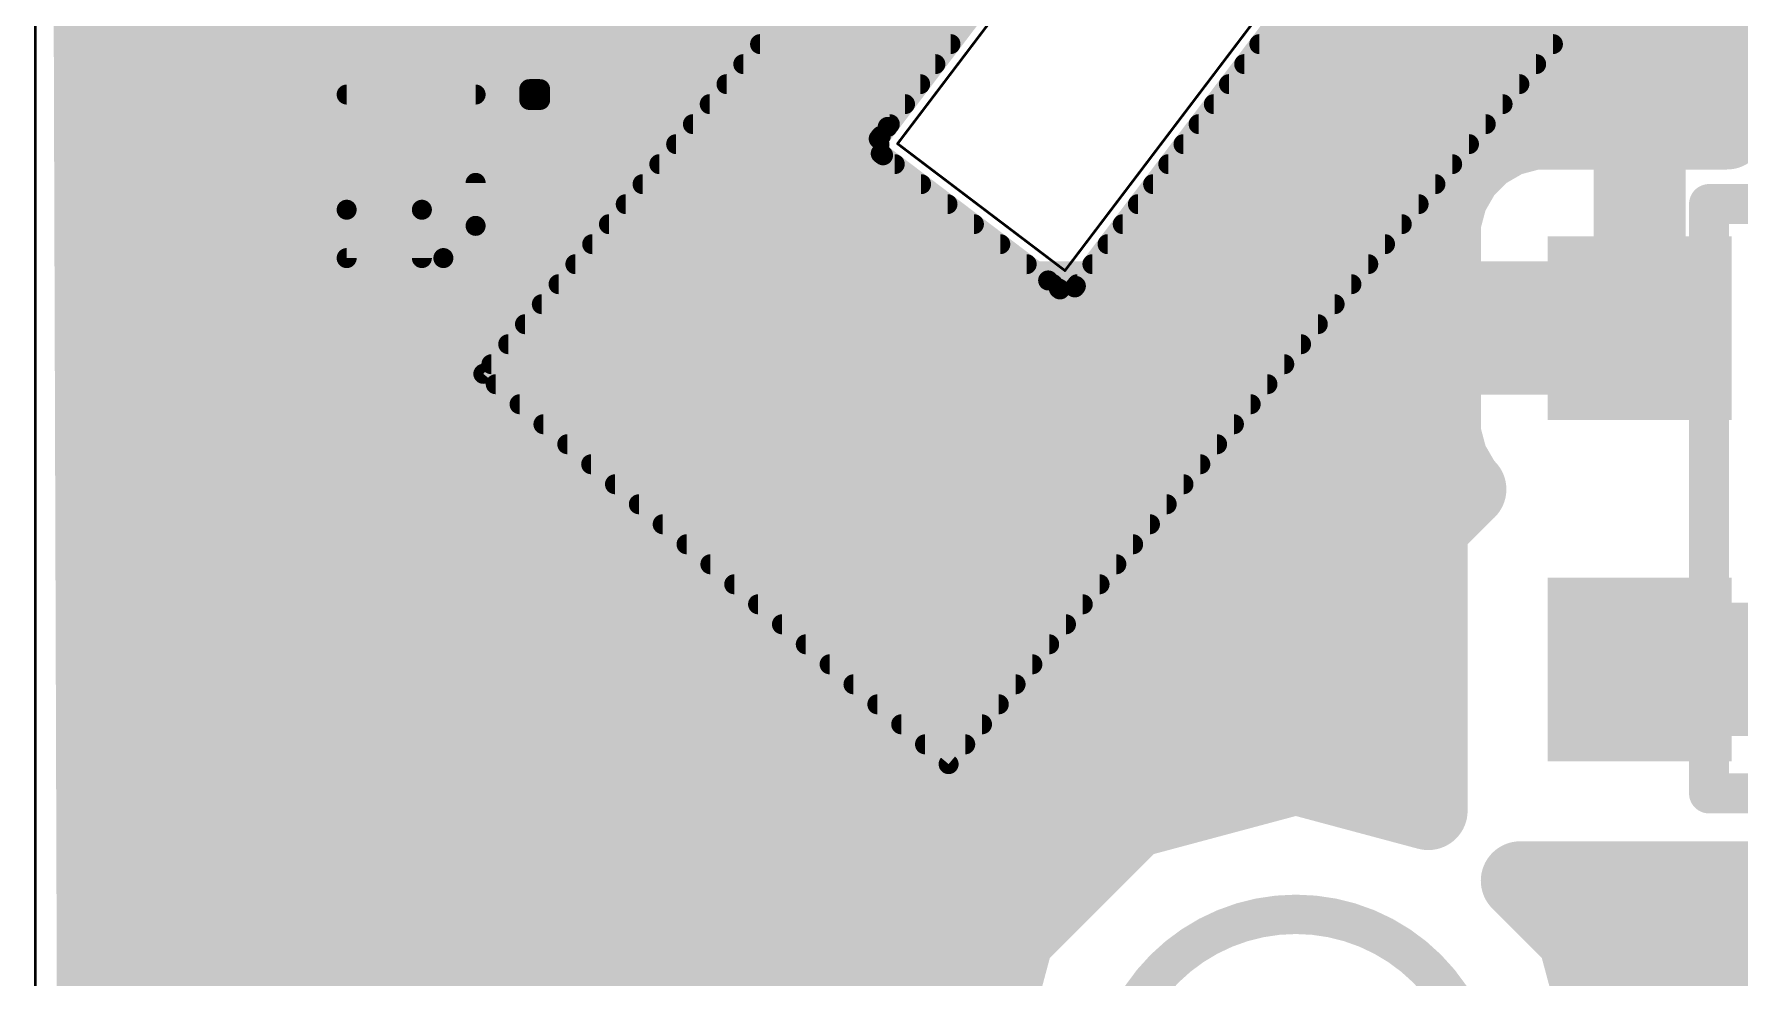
# Model space of a CAD drawing. Extents: x 96.6 to 118.5, y 69.7 to 92.9.
# Drawn here: x 96.55 to 103.05, y 74.02 to 77.61 of the extents above; entities that cross this region are included whole.
import ezdxf

# ---------------------------------------------------------------- set-up
doc = ezdxf.new("R2010")
doc.units = 0
for name, color, linetype in [('1', 12, 'CONTINUOUS'), ('16', 132, 'CONTINUOUS'), ('18', 110, 'CONTINUOUS'), ('20', 31, 'CONTINUOUS'), ('21', 253, 'CONTINUOUS'), ('52', 253, 'CONTINUOUS')]:
    doc.layers.add(name, color=color, linetype=linetype)

# ---------------------------------------------------------------- blocks, each defined once
blk = doc.blocks.new('RECT')
blk.add_solid([(-0.5, -0.5), (0.5, -0.5), (-0.5, 0.5), (0.5, 0.5)])
blk = doc.blocks.new('ROUNDV')
at = {"const_width": 0.5}
blk.add_lwpolyline([(0, -0.25, 1), (0, 0.25, 1), (0, -0.25)], format="xyb", dxfattribs=at)

msp = doc.modelspace()

# ---------------------------------------------------------------- linework, layer by layer
at = {"layer": '1'}
for points, const_width in [([(98.2622, 76.3158), (101.8897, 80.6388)], 0.0762), ([(103.6613, 79.1522), (100.0339, 74.8292)], 0.0762), ([(101.0105, 78.8499), (99.802, 77.2563)], 0.0762), ([(100.5184, 76.6502), (101.7228, 78.2385)], 0.0762), ([(102.36, 78), (100.53, 76.17)], 0.508), ([(99.3799, 77.6478), (100.0989, 77.6478)], 0.0762), ([(101.2749, 77.6478), (102.3989, 77.6478)], 0.0762), ([(99.316, 77.5716), (100.0411, 77.5716)], 0.0762), ([(101.2171, 77.5716), (102.335, 77.5716)], 0.0762), ([(99.252, 77.4954), (99.9834, 77.4954)], 0.0762), ([(101.1593, 77.4954), (102.2711, 77.4954)], 0.0762), ([(99.1881, 77.4192), (99.9256, 77.4192)], 0.0762), ([(101.1015, 77.4192), (102.2071, 77.4192)], 0.0762), ([(99.1242, 77.343), (99.8678, 77.343)], 0.0762), ([(101.0437, 77.343), (102.1432, 77.343)], 0.0762), ([(99.0602, 77.2668), (99.81, 77.2668)], 0.0762), ([(99.802, 77.2563), (99.7759, 77.2218)], 0.0762), ([(99.802, 77.2563), (99.802, 77.2563)], 0.0762), ([(100.9859, 77.2668), (102.0792, 77.2668)], 0.0762), ([(99.7759, 77.2218), (99.7677, 77.211)], 0.0762), ([(99.7677, 77.211), (99.7754, 77.1548)], 0.0762), ([(98.9963, 77.1906), (99.7705, 77.1906)], 0.0762), ([(99.7754, 77.1548), (99.7843, 77.1481)], 0.0762), ([(99.7843, 77.1481), (100.4129, 76.6714)], 0.0762), ([(100.9282, 77.1906), (102.0153, 77.1906)], 0.0762), ([(98.9323, 77.1144), (99.8287, 77.1144)], 0.0762), ([(100.8704, 77.1144), (101.9514, 77.1144)], 0.0762), ([(98.8684, 77.0382), (99.9292, 77.0382)], 0.0762), ([(100.8126, 77.0382), (101.8874, 77.0382)], 0.0762), ([(98.8045, 76.962), (100.0297, 76.962)], 0.0762), ([(100.7548, 76.962), (101.8235, 76.962)], 0.0762), ([(98.7405, 76.8858), (100.1302, 76.8858)], 0.0762), ([(100.697, 76.8858), (101.7595, 76.8858)], 0.0762), ([(98.6766, 76.8096), (100.2307, 76.8096)], 0.0762), ([(100.6392, 76.8096), (101.6956, 76.8096)], 0.0762), ([(98.6126, 76.7334), (100.3312, 76.7334)], 0.0762), ([(100.4129, 76.6714), (100.4129, 76.6714)], 0.0762), ([(100.4129, 76.6714), (100.4537, 76.6405)], 0.0762), ([(100.5814, 76.7334), (101.6317, 76.7334)], 0.0762), ([(98.5487, 76.6572), (100.4316, 76.6572)], 0.0762), ([(100.4537, 76.6405), (100.4581, 76.6371)], 0.0762), ([(100.4581, 76.6371), (100.5143, 76.6449)], 0.0762), ([(100.5143, 76.6449), (100.5184, 76.6502)], 0.0762), ([(100.5237, 76.6572), (101.5677, 76.6572)], 0.0762), ([(98.4848, 76.581), (101.5038, 76.581)], 0.0762), ([(98.4208, 76.5048), (101.4398, 76.5048)], 0.0762), ([(98.3569, 76.4286), (101.3759, 76.4286)], 0.0762), ([(98.2929, 76.3524), (101.312, 76.3524)], 0.0762), ([(98.65, 75.12), (99.7, 76.17)], 0.508), ([(99.7, 76.17), (100.53, 76.17)], 0.508), ([(100.0339, 74.8292), (98.2622, 76.3158)], 0.0762), ([(98.3094, 76.2762), (101.248, 76.2762)], 0.0762), ([(98.4002, 76.2), (101.1841, 76.2)], 0.0762), ([(98.491, 76.1238), (101.1202, 76.1238)], 0.0762), ([(98.5818, 76.0476), (101.0562, 76.0476)], 0.0762), ([(98.6727, 75.9714), (100.9923, 75.9714)], 0.0762), ([(98.7635, 75.8952), (100.9283, 75.8952)], 0.0762), ([(98.8543, 75.819), (100.8644, 75.819)], 0.0762), ([(98.9451, 75.7428), (100.8005, 75.7428)], 0.0762), ([(99.0359, 75.6666), (100.7365, 75.6666)], 0.0762), ([(99.1267, 75.5904), (100.6726, 75.5904)], 0.0762), ([(99.2175, 75.5142), (100.6086, 75.5142)], 0.0762), ([(99.3083, 75.438), (100.5447, 75.438)], 0.0762), ([(99.3992, 75.3618), (100.4808, 75.3618)], 0.0762), ([(99.49, 75.2856), (100.4168, 75.2856)], 0.0762), ([(99.5808, 75.2094), (100.3529, 75.2094)], 0.0762), ([(99.6716, 75.1332), (100.2889, 75.1332)], 0.0762), ([(99.7624, 75.057), (100.225, 75.057)], 0.0762), ([(99.8532, 74.9808), (100.1611, 74.9808)], 0.0762), ([(99.944, 74.9046), (100.0971, 74.9046)], 0.0762)]:
    msp.add_lwpolyline(points, dxfattribs=dict(at, const_width=const_width))
for points, const_width in [([(99.316, 77.5906, 1), (99.316, 77.5526)], 0.0381), ([(100.0411, 77.5526, 1), (100.0411, 77.5906)], 0.0381), ([(101.2171, 77.5906, 1), (101.2171, 77.5526)], 0.0381), ([(102.335, 77.5526, 1), (102.335, 77.5906)], 0.0381), ([(99.252, 77.5144, 1), (99.252, 77.4764)], 0.0381), ([(99.9834, 77.4764, 1), (99.9834, 77.5144)], 0.0381), ([(101.1593, 77.5144, 1), (101.1593, 77.4764)], 0.0381), ([(102.2711, 77.4764, 1), (102.2711, 77.5144)], 0.0381), ([(99.1881, 77.4382, 1), (99.1881, 77.4002)], 0.0381), ([(99.9256, 77.4002, 1), (99.9256, 77.4382)], 0.0381), ([(101.1015, 77.4382, 1), (101.1015, 77.4002)], 0.0381), ([(102.2071, 77.4002, 1), (102.2071, 77.4382)], 0.0381), ([(99.1242, 77.362, 1), (99.1242, 77.324)], 0.0381), ([(99.8678, 77.324, 1), (99.8678, 77.362)], 0.0381), ([(101.0437, 77.362, 1), (101.0437, 77.324)], 0.0381), ([(102.1432, 77.324, 1), (102.1432, 77.362)], 0.0381), ([(99.0602, 77.2858, 1), (99.0602, 77.2478)], 0.0381), ([(99.802, 77.2753, 1), (99.802, 77.2372)], 0.0381), ([(99.8172, 77.2447, 1), (99.7868, 77.2678)], 0.0381), ([(99.802, 77.2372, 1), (99.802, 77.2753)], 0.0381), ([(99.81, 77.2478, 1), (99.81, 77.2858)], 0.0381), ([(100.9859, 77.2858, 1), (100.9859, 77.2478)], 0.0381), ([(102.0792, 77.2478, 1), (102.0792, 77.2858)], 0.0381), ([(99.7866, 77.2136, 1), (99.7488, 77.2084)], 0.0381), ([(99.7525, 77.2226, 1), (99.7829, 77.1995)], 0.0381), ([(99.7607, 77.2333, 1), (99.791, 77.2103)], 0.0381), ([(99.791, 77.2103, 1), (99.7607, 77.2333)], 0.0381), ([(99.7868, 77.2678, 1), (99.8172, 77.2447)], 0.0381), ([(98.9963, 77.2096, 1), (98.9963, 77.1716)], 0.0381), ([(99.787, 77.17, 1), (99.7639, 77.1396)], 0.0381), ([(99.7566, 77.1522, 1), (99.7943, 77.1574)], 0.0381), ([(99.7958, 77.1633, 1), (99.7727, 77.133)], 0.0381), ([(99.7705, 77.1716, 1), (99.7705, 77.2096)], 0.0381), ([(99.7727, 77.133, 1), (99.7958, 77.1633)], 0.0381), ([(100.9282, 77.2096, 1), (100.9282, 77.1716)], 0.0381), ([(102.0153, 77.1716, 1), (102.0153, 77.2096)], 0.0381), ([(98.9323, 77.1334, 1), (98.9323, 77.0954)], 0.0381), ([(99.8287, 77.0954, 1), (99.8287, 77.1334)], 0.0381), ([(100.8704, 77.1334, 1), (100.8704, 77.0954)], 0.0381), ([(101.9514, 77.0954, 1), (101.9514, 77.1334)], 0.0381), ([(98.8684, 77.0572, 1), (98.8684, 77.0192)], 0.0381), ([(99.9292, 77.0192, 1), (99.9292, 77.0572)], 0.0381), ([(100.8126, 77.0572, 1), (100.8126, 77.0192)], 0.0381), ([(101.8874, 77.0192, 1), (101.8874, 77.0572)], 0.0381), ([(98.8045, 76.981, 1), (98.8045, 76.943)], 0.0381), ([(100.0297, 76.943, 1), (100.0297, 76.981)], 0.0381), ([(100.7548, 76.981, 1), (100.7548, 76.943)], 0.0381), ([(101.8235, 76.943, 1), (101.8235, 76.981)], 0.0381), ([(98.7405, 76.9048, 1), (98.7405, 76.8668)], 0.0381), ([(100.1302, 76.8668, 1), (100.1302, 76.9048)], 0.0381), ([(100.697, 76.9048, 1), (100.697, 76.8668)], 0.0381), ([(101.7595, 76.8668, 1), (101.7595, 76.9048)], 0.0381), ([(98.6766, 76.8286, 1), (98.6766, 76.7906)], 0.0381), ([(100.2307, 76.7906, 1), (100.2307, 76.8286)], 0.0381), ([(100.6392, 76.8286, 1), (100.6392, 76.7906)], 0.0381), ([(101.6956, 76.7906, 1), (101.6956, 76.8286)], 0.0381), ([(98.6126, 76.7524, 1), (98.6126, 76.7144)], 0.0381), ([(100.3312, 76.7144, 1), (100.3312, 76.7524)], 0.0381), ([(100.4319, 76.6714, 1), (100.3938, 76.6714)], 0.0381), ([(100.4244, 76.6866, 1), (100.4014, 76.6563)], 0.0381), ([(100.5814, 76.7524, 1), (100.5814, 76.7144)], 0.0381), ([(101.6317, 76.7144, 1), (101.6317, 76.7524)], 0.0381), ([(98.5487, 76.6762, 1), (98.5487, 76.6382)], 0.0381), ([(100.3938, 76.6714, 1), (100.4319, 76.6714)], 0.0381), ([(100.4014, 76.6563, 1), (100.4244, 76.6866)], 0.0381), ([(100.4316, 76.6382, 1), (100.4316, 76.6762)], 0.0381), ([(100.4652, 76.6557, 1), (100.4422, 76.6253)], 0.0381), ([(100.4555, 76.656, 1), (100.4607, 76.6183)], 0.0381), ([(100.4422, 76.6253, 1), (100.4652, 76.6557)], 0.0381), ([(100.4466, 76.622, 1), (100.4696, 76.6523)], 0.0381), ([(100.4991, 76.6564, 1), (100.5295, 76.6334)], 0.0381), ([(100.5032, 76.6618, 1), (100.5336, 76.6387)], 0.0381), ([(100.5336, 76.6387, 1), (100.5032, 76.6618)], 0.0381), ([(100.5237, 76.6762, 1), (100.5237, 76.6382)], 0.0381), ([(100.5169, 76.626, 1), (100.5117, 76.6637)], 0.0381), ([(101.5677, 76.6382, 1), (101.5677, 76.6762)], 0.0381), ([(98.4848, 76.6, 1), (98.4848, 76.562)], 0.0381), ([(101.5038, 76.562, 1), (101.5038, 76.6)], 0.0381), ([(98.4208, 76.5238, 1), (98.4208, 76.4858)], 0.0381), ([(101.4398, 76.4858, 1), (101.4398, 76.5238)], 0.0381), ([(98.3569, 76.4476, 1), (98.3569, 76.4096)], 0.0381), ([(101.3759, 76.4096, 1), (101.3759, 76.4476)], 0.0381), ([(98.2929, 76.3714, 1), (98.2929, 76.3334)], 0.0381), ([(99.7, 76.297, 1), (99.7, 76.043)], 0.254), ([(99.7898, 76.0802, 1), (99.6102, 76.2598)], 0.254), ([(100.4402, 76.2598, 1), (100.6198, 76.0802)], 0.254), ([(100.53, 76.043, 1), (100.53, 76.297)], 0.254), ([(101.312, 76.3334, 1), (101.312, 76.3714)], 0.0381), ([(98.2745, 76.3304, 1), (98.25, 76.3012)], 0.0381), ([(98.2476, 76.328, 1), (98.2768, 76.3035)], 0.0381), ([(98.3094, 76.2952, 1), (98.3094, 76.2572)], 0.0381), ([(101.248, 76.2572, 1), (101.248, 76.2952)], 0.0381), ([(98.4002, 76.219, 1), (98.4002, 76.181)], 0.0381), ([(101.1841, 76.181, 1), (101.1841, 76.219)], 0.0381), ([(98.491, 76.1428, 1), (98.491, 76.1048)], 0.0381), ([(101.1202, 76.1048, 1), (101.1202, 76.1428)], 0.0381), ([(98.5818, 76.0666, 1), (98.5818, 76.0286)], 0.0381), ([(101.0562, 76.0286, 1), (101.0562, 76.0666)], 0.0381), ([(98.6727, 75.9904, 1), (98.6727, 75.9524)], 0.0381), ([(100.9923, 75.9524, 1), (100.9923, 75.9904)], 0.0381), ([(98.7635, 75.9142, 1), (98.7635, 75.8762)], 0.0381), ([(100.9283, 75.8762, 1), (100.9283, 75.9142)], 0.0381), ([(98.8543, 75.838, 1), (98.8543, 75.8)], 0.0381), ([(100.8644, 75.8, 1), (100.8644, 75.838)], 0.0381), ([(98.9451, 75.7618, 1), (98.9451, 75.7238)], 0.0381), ([(100.8005, 75.7238, 1), (100.8005, 75.7618)], 0.0381), ([(99.0359, 75.6856, 1), (99.0359, 75.6476)], 0.0381), ([(100.7365, 75.6476, 1), (100.7365, 75.6856)], 0.0381), ([(99.1267, 75.6094, 1), (99.1267, 75.5714)], 0.0381), ([(100.6726, 75.5714, 1), (100.6726, 75.6094)], 0.0381), ([(99.2175, 75.5332, 1), (99.2175, 75.4952)], 0.0381), ([(100.6086, 75.4952, 1), (100.6086, 75.5332)], 0.0381), ([(99.3083, 75.457, 1), (99.3083, 75.419)], 0.0381), ([(100.5447, 75.419, 1), (100.5447, 75.457)], 0.0381), ([(99.3992, 75.3808, 1), (99.3992, 75.3428)], 0.0381), ([(100.4808, 75.3428, 1), (100.4808, 75.3808)], 0.0381), ([(98.5602, 75.2098, 1), (98.7398, 75.0302)], 0.254), ([(99.49, 75.3046, 1), (99.49, 75.2666)], 0.0381), ([(100.4168, 75.2666, 1), (100.4168, 75.3046)], 0.0381), ([(99.5808, 75.2284, 1), (99.5808, 75.1904)], 0.0381), ([(100.3529, 75.1904, 1), (100.3529, 75.2284)], 0.0381), ([(99.6716, 75.1522, 1), (99.6716, 75.1142)], 0.0381), ([(100.2889, 75.1142, 1), (100.2889, 75.1522)], 0.0381), ([(99.7624, 75.076, 1), (99.7624, 75.038)], 0.0381), ([(100.225, 75.038, 1), (100.225, 75.076)], 0.0381), ([(99.8532, 74.9998, 1), (99.8532, 74.9618)], 0.0381), ([(100.1611, 74.9618, 1), (100.1611, 74.9998)], 0.0381), ([(99.944, 74.9236, 1), (99.944, 74.8856)], 0.0381), ([(100.0971, 74.8856, 1), (100.0971, 74.9236)], 0.0381), ([(100.0193, 74.8415, 1), (100.0485, 74.817)], 0.0381), ([(100.0216, 74.8146, 1), (100.0461, 74.8438)], 0.0381)]:
    msp.add_lwpolyline(points, format="xyb", dxfattribs=dict(at, const_width=const_width))
at = {"layer": '16'}
for points, const_width in [([(97.0164, 73.8203), (97.0164, 91.9899)], 0.3), ([(98.72, 86.49), (98.72, 77.15)], 0.508), ([(98.2543, 76.3064), (101.8976, 80.6483)], 0.2), ([(105.3191, 79.6815), (103.0791, 77.4415)], 0.3), ([(103.6321, 79.1928), (99.9888, 74.8509)], 0.2), ([(100.5665, 78.9119), (99.358, 77.3183)], 0.3), ([(100.9766, 78.9077), (99.7682, 77.3141)], 0.2), ([(100.5534, 76.5939), (101.7566, 78.1806)], 0.2), ([(100.9583, 76.5828), (101.9842, 77.9356)], 0.3), ([(97.0164, 77.7), (99.6474, 77.7)], 0.3), ([(101.8055, 77.7), (103.3376, 77.7)], 0.3), ([(99.3398, 77.6), (99.985, 77.6)], 0.2), ([(101.3163, 77.6), (102.2956, 77.6)], 0.2), ([(103.0791, 77.4415), (102.9973, 77.244)], 0.3), ([(97.0164, 77.4), (99.4199, 77.4)], 0.3), ([(99.172, 77.4), (99.8333, 77.4)], 0.2), ([(101.1646, 77.4), (102.1278, 77.4)], 0.2), ([(101.578, 77.4), (103.0619, 77.4)], 0.3), ([(99.358, 77.3183), (99.4099, 76.941)], 0.3), ([(98.72, 77.15), (99.7, 76.17)], 0.508), ([(99.7682, 77.3141), (99.7134, 77.2418)], 0.2), ([(99.7682, 77.3141), (99.7682, 77.3141)], 0.2), ([(102.1591, 77.2165), (102.0669, 77.1633)], 0.3), ([(102.2618, 77.244), (102.1591, 77.2165)], 0.3), ([(102.64, 77.244), (102.2618, 77.244)], 0.3), ([(102.64, 76.515), (102.64, 77.244)], 0.3), ([(102.9973, 77.244), (102.69, 77.244)], 0.3), ([(102.69, 77.244), (102.69, 76.515)], 0.3), ([(99.0042, 77.2), (99.7067, 77.2)], 0.2), ([(99.7134, 77.2418), (99.7029, 77.228)], 0.2), ([(99.7029, 77.228), (99.7176, 77.121)], 0.2), ([(101.013, 77.2), (101.96, 77.2)], 0.2), ([(102.0669, 77.1633), (101.9917, 77.0881)], 0.3), ([(97.0164, 77.1), (99.388, 77.1)], 0.3), ([(101.3505, 77.1), (102.0037, 77.1)], 0.3), ([(101.9917, 77.0881), (101.9385, 76.9959)], 0.3), ([(102.64, 77.1), (102.69, 77.1)], 0.3), ([(99.7176, 77.121), (99.7287, 77.1126)], 0.2), ([(99.7287, 77.1126), (100.3551, 76.6376)], 0.2), ([(98.8363, 77), (99.8772, 77)], 0.2), ([(100.8613, 77), (101.7922, 77)], 0.2), ([(101.9385, 76.9959), (101.911, 76.8932)], 0.3), ([(99.4099, 76.941), (99.4805, 76.8874)], 0.3), ([(99.4805, 76.8874), (100.0473, 76.4576)], 0.3), ([(101.911, 76.8932), (101.911, 76.515)], 0.3), ([(97.0164, 76.8), (99.5958, 76.8)], 0.3), ([(101.123, 76.8), (101.911, 76.8)], 0.3), ([(102.64, 76.8), (102.69, 76.8)], 0.3), ([(98.6685, 76.8), (100.1409, 76.8)], 0.2), ([(100.7096, 76.8), (101.6243, 76.8)], 0.2), ([(99.7, 76.17), (100.02, 76.49)], 0.508), ([(102.665, 76.49), (100.02, 76.49)], 0.508), ([(100.3551, 76.6376), (100.3551, 76.6376)], 0.2), ([(100.3551, 76.6376), (100.4356, 76.5765)], 0.2), ([(100.7282, 76.2793), (100.9583, 76.5828)], 0.3), ([(100.9583, 76.5828), (100.9583, 76.5828)], 0.3), ([(97.0164, 76.5), (99.9914, 76.5)], 0.3), ([(98.5007, 76.6), (100.4046, 76.6)], 0.2), ([(100.4356, 76.5765), (100.4411, 76.5723)], 0.2), ([(100.4411, 76.5723), (100.5481, 76.587)], 0.2), ([(100.5481, 76.587), (100.5534, 76.5939)], 0.2), ([(100.558, 76.6), (101.4565, 76.6)], 0.2), ([(100.8955, 76.5), (102.64, 76.5)], 0.3), ([(101.911, 76.515), (102.64, 76.515)], 0.3), ([(102.64, 76.515), (102.64, 76.465)], 0.3), ([(102.69, 76.515), (102.64, 76.515)], 0.3), ([(100.0473, 76.4576), (100.0473, 76.4576)], 0.3), ([(100.0473, 76.4576), (100.3155, 76.2542)], 0.3), ([(102.64, 76.465), (101.911, 76.465)], 0.3), ([(101.911, 76.465), (101.911, 76.0868)], 0.3), ([(98.3329, 76.4), (101.2887, 76.4)], 0.2), ([(99.9888, 74.8509), (98.2543, 76.3064)], 0.2), ([(100.3155, 76.2542), (100.3508, 76.2274)], 0.3), ([(100.3508, 76.2274), (100.7282, 76.2793)], 0.3), ([(97.0164, 76.2), (101.911, 76.2)], 0.3), ([(98.381, 76.2), (101.1209, 76.2)], 0.2), ([(101.911, 76.0868), (101.9385, 75.9841)], 0.3), ([(101.9385, 75.9841), (101.9917, 75.8919)], 0.3), ([(98.6194, 76), (100.9531, 76)], 0.2), ([(97.0164, 75.9), (101.9871, 75.9)], 0.3), ([(102.0077, 75.8759), (101.8602, 75.7284)], 0.3), ([(101.9917, 75.8919), (102.0077, 75.8759)], 0.3), ([(98.8578, 75.8), (100.7852, 75.8)], 0.2), ([(101.8602, 75.7284), (101.8602, 74.6518)], 0.3), ([(97.0164, 75.6), (101.8602, 75.6)], 0.3), ([(99.0961, 75.6), (100.6174, 75.6)], 0.2), ([(99.3345, 75.4), (100.4496, 75.4)], 0.2), ([(97.0164, 75.3), (101.8602, 75.3)], 0.3), ([(102.665, 75.19), (103.68, 75.19)], 0.508), ([(99.5728, 75.2), (100.2818, 75.2)], 0.2), ([(97.0164, 75), (101.8602, 75)], 0.3), ([(99.8112, 75), (100.1139, 75)], 0.2), ([(101.356, 74.7869), (100.7375, 74.6212)], 0.3), ([(101.8602, 74.6518), (101.356, 74.7869)], 0.3), ([(101.356, 74.7869), (101.356, 74.7869)], 0.3), ([(97.0164, 74.7), (101.0317, 74.7)], 0.3), ([(101.6803, 74.7), (101.8602, 74.7)], 0.3), ([(100.7375, 74.6212), (100.2848, 74.1685)], 0.3), ([(100.7375, 74.6212), (100.7375, 74.6212)], 0.3), ([(97.0164, 74.4), (100.5164, 74.4)], 0.3), ([(102.4272, 74.1685), (102.2104, 74.3852)], 0.3), ([(102.2104, 74.3852), (103.2034, 74.3852)], 0.3), ([(100.2848, 74.1685), (100.1191, 73.55)], 0.3), ([(100.2848, 74.1685), (100.2848, 74.1685)], 0.3), ([(102.4272, 74.1684), (102.4272, 74.1685)], 0.3), ([(102.5929, 73.55), (102.4272, 74.1684)], 0.3), ([(97.0164, 74.1), (100.2665, 74.1)], 0.3), ([(102.4455, 74.1), (106.0552, 74.1)], 0.3)]:
    msp.add_lwpolyline(points, dxfattribs=dict(at, const_width=const_width))
for points, const_width in [([(97.0164, 77.775, 1), (97.0164, 77.625)], 0.15), ([(99.6474, 77.625, 1), (99.6474, 77.775)], 0.15), ([(101.8055, 77.775, 1), (101.8055, 77.625)], 0.15), ([(99.3398, 77.65, 1), (99.3398, 77.55)], 0.1), ([(99.985, 77.55, 1), (99.985, 77.65)], 0.1), ([(101.3163, 77.65, 1), (101.3163, 77.55)], 0.1), ([(102.2956, 77.55, 1), (102.2956, 77.65)], 0.1), ([(103.0261, 77.4945, 1), (103.1321, 77.3885)], 0.15), ([(103.1484, 77.4128, 1), (103.0098, 77.4702)], 0.15), ([(97.0164, 77.475, 1), (97.0164, 77.325)], 0.15), ([(99.172, 77.45, 1), (99.172, 77.35)], 0.1), ([(99.4199, 77.325, 1), (99.4199, 77.475)], 0.15), ([(99.8333, 77.35, 1), (99.8333, 77.45)], 0.1), ([(101.1646, 77.45, 1), (101.1646, 77.35)], 0.1), ([(101.578, 77.475, 1), (101.578, 77.325)], 0.15), ([(102.1278, 77.35, 1), (102.1278, 77.45)], 0.1), ([(103.0619, 77.325, 1), (103.0619, 77.475)], 0.15), ([(99.4323, 77.3285, 1), (99.2837, 77.3081)], 0.15), ([(99.2982, 77.3636, 1), (99.4178, 77.273)], 0.15), ([(98.8098, 77.2398, 1), (98.6302, 77.0602)], 0.254), ([(99.7283, 77.3443, 1), (99.808, 77.2839)], 0.1), ([(99.7682, 77.3641, 1), (99.7682, 77.2641)], 0.1), ([(99.808, 77.2839, 1), (99.7283, 77.3443)], 0.1), ([(99.7682, 77.2641, 1), (99.7682, 77.3641)], 0.1), ([(102.1396, 77.2889, 1), (102.1785, 77.144)], 0.15), ([(102.1966, 77.1515, 1), (102.1216, 77.2814)], 0.15), ([(102.2618, 77.319, 1), (102.2618, 77.169)], 0.15), ([(102.2812, 77.1716, 1), (102.2424, 77.3164)], 0.15), ([(102.715, 77.244, 1), (102.565, 77.244)], 0.15), ([(102.69, 77.319, 1), (102.69, 77.169)], 0.15), ([(102.765, 77.244, 1), (102.615, 77.244)], 0.15), ([(102.64, 77.169, 1), (102.64, 77.319)], 0.15), ([(102.9973, 77.169, 1), (102.9973, 77.319)], 0.15), ([(99.0042, 77.25, 1), (99.0042, 77.15)], 0.1), ([(99.7524, 77.2348, 1), (99.6534, 77.2212)], 0.1), ([(99.6631, 77.2582, 1), (99.7427, 77.1978)], 0.1), ([(99.6735, 77.272, 1), (99.7532, 77.2116)], 0.1), ([(99.7532, 77.2116, 1), (99.6735, 77.272)], 0.1), ([(99.7067, 77.15, 1), (99.7067, 77.25)], 0.1), ([(101.013, 77.25, 1), (101.013, 77.15)], 0.1), ([(101.96, 77.15, 1), (101.96, 77.25)], 0.1), ([(102.0294, 77.2282, 1), (102.1044, 77.0983)], 0.15), ([(102.12, 77.1102, 1), (102.0139, 77.2163)], 0.15), ([(102.928, 77.2727, 1), (103.0666, 77.2153)], 0.15), ([(97.0164, 77.175, 1), (97.0164, 77.025)], 0.15), ([(98.593, 77.15, 1), (98.847, 77.15)], 0.254), ([(99.388, 77.025, 1), (99.388, 77.175)], 0.15), ([(101.3505, 77.175, 1), (101.3505, 77.025)], 0.15), ([(102.0567, 77.0506, 1), (101.9268, 77.1256)], 0.15), ([(102.0037, 77.025, 1), (102.0037, 77.175)], 0.15), ([(102.64, 77.175, 1), (102.64, 77.025)], 0.15), ([(102.69, 77.025, 1), (102.69, 77.175)], 0.15), ([(99.7478, 77.1608, 1), (99.6874, 77.0811)], 0.1), ([(99.6681, 77.1142, 1), (99.7671, 77.1278)], 0.1), ([(99.7589, 77.1524, 1), (99.6985, 77.0727)], 0.1), ([(99.6985, 77.0727, 1), (99.7589, 77.1524)], 0.1), ([(101.9387, 77.1411, 1), (102.0448, 77.035)], 0.15), ([(98.8363, 77.05, 1), (98.8363, 76.95)], 0.1), ([(99.8772, 76.95, 1), (99.8772, 77.05)], 0.1), ([(100.8613, 77.05, 1), (100.8613, 76.95)], 0.1), ([(101.7922, 76.95, 1), (101.7922, 77.05)], 0.1), ([(101.8736, 77.0334, 1), (102.0035, 76.9584)], 0.15), ([(102.011, 76.9765, 1), (101.8661, 77.0153)], 0.15), ([(99.4552, 77.0007, 1), (99.3645, 76.8812)], 0.15), ([(99.5259, 76.9471, 1), (99.4352, 76.8276)], 0.15), ([(101.986, 76.8932, 1), (101.836, 76.8932)], 0.15), ([(99.3356, 76.9308, 1), (99.4842, 76.9512)], 0.15), ([(99.4352, 76.8276, 1), (99.5259, 76.9471)], 0.15), ([(101.8386, 76.9126, 1), (101.9834, 76.8738)], 0.15), ([(97.0164, 76.875, 1), (97.0164, 76.725)], 0.15), ([(99.5958, 76.725, 1), (99.5958, 76.875)], 0.15), ([(101.123, 76.875, 1), (101.123, 76.725)], 0.15), ([(101.911, 76.725, 1), (101.911, 76.875)], 0.15), ([(102.64, 76.875, 1), (102.64, 76.725)], 0.15), ([(102.69, 76.725, 1), (102.69, 76.875)], 0.15), ([(98.6685, 76.85, 1), (98.6685, 76.75)], 0.1), ([(100.1409, 76.75, 1), (100.1409, 76.85)], 0.1), ([(100.7096, 76.85, 1), (100.7096, 76.75)], 0.1), ([(101.6243, 76.75, 1), (101.6243, 76.85)], 0.1), ([(100.02, 76.617, 1), (100.02, 76.363)], 0.254), ([(100.1098, 76.4002, 1), (99.9302, 76.5798)], 0.254), ([(100.4051, 76.6376, 1), (100.3051, 76.6376)], 0.1), ([(100.3853, 76.6774, 1), (100.3248, 76.5978)], 0.1), ([(100.3248, 76.5978, 1), (100.3853, 76.6774)], 0.1), ([(101.0333, 76.5828, 1), (100.8833, 76.5828)], 0.15), ([(101.0181, 76.5375, 1), (100.8986, 76.6281)], 0.15), ([(102.665, 76.363, 1), (102.665, 76.617)], 0.254), ([(97.0164, 76.575, 1), (97.0164, 76.425)], 0.15), ([(98.5007, 76.65, 1), (98.5007, 76.55)], 0.1), ([(99.9914, 76.425, 1), (99.9914, 76.575)], 0.15), ([(100.3051, 76.6376, 1), (100.4051, 76.6376)], 0.1), ([(100.4658, 76.6164, 1), (100.4054, 76.5367)], 0.1), ([(100.4343, 76.6219, 1), (100.4479, 76.5228)], 0.1), ([(100.4046, 76.55, 1), (100.4046, 76.65)], 0.1), ([(100.4054, 76.5367, 1), (100.4658, 76.6164)], 0.1), ([(100.4109, 76.5325, 1), (100.4713, 76.6122)], 0.1), ([(100.5083, 76.6172, 1), (100.588, 76.5568)], 0.1), ([(100.5135, 76.6241, 1), (100.5932, 76.5637)], 0.1), ([(100.558, 76.65, 1), (100.558, 76.55)], 0.1), ([(100.5932, 76.5637, 1), (100.5135, 76.6241)], 0.1), ([(100.555, 76.5375, 1), (100.5413, 76.6366)], 0.1), ([(100.8955, 76.575, 1), (100.8955, 76.425)], 0.15), ([(100.8833, 76.5828, 1), (101.0333, 76.5828)], 0.15), ([(100.8986, 76.6281, 1), (101.0181, 76.5375)], 0.15), ([(101.4565, 76.55, 1), (101.4565, 76.65)], 0.1), ([(101.911, 76.59, 1), (101.911, 76.44)], 0.15), ([(102.715, 76.515, 1), (102.565, 76.515)], 0.15), ([(102.64, 76.59, 1), (102.64, 76.44)], 0.15), ([(102.64, 76.44, 1), (102.64, 76.59)], 0.15), ([(102.64, 76.425, 1), (102.64, 76.575)], 0.15), ([(102.69, 76.44, 1), (102.69, 76.59)], 0.15), ([(100.1223, 76.4576, 1), (99.9723, 76.4576)], 0.15), ([(100.0926, 76.5173, 1), (100.002, 76.3978)], 0.15), ([(100.002, 76.3978, 1), (100.0926, 76.5173)], 0.15), ([(101.911, 76.54, 1), (101.911, 76.39)], 0.15), ([(101.986, 76.465, 1), (101.836, 76.465)], 0.15), ([(101.836, 76.515, 1), (101.986, 76.515)], 0.15), ([(102.565, 76.515, 1), (102.715, 76.515)], 0.15), ([(102.615, 76.515, 1), (102.765, 76.515)], 0.15), ([(102.64, 76.39, 1), (102.64, 76.54)], 0.15), ([(99.9723, 76.4576, 1), (100.1223, 76.4576)], 0.15), ([(102.565, 76.465, 1), (102.715, 76.465)], 0.15), ([(98.3329, 76.45, 1), (98.3329, 76.35)], 0.1), ([(101.2887, 76.35, 1), (101.2887, 76.45)], 0.1), ([(98.2864, 76.3447, 1), (98.2222, 76.2681)], 0.1), ([(98.216, 76.3385, 1), (98.2926, 76.2742)], 0.1), ([(99.6102, 76.2598, 1), (99.7898, 76.0802)], 0.254), ([(99.6102, 76.0802, 1), (99.7898, 76.2598)], 0.254), ([(100.3608, 76.314, 1), (100.2701, 76.1945)], 0.15), ([(100.2702, 76.1945, 1), (100.3608, 76.314)], 0.15), ([(100.6684, 76.3246, 1), (100.7879, 76.234)], 0.15), ([(100.7384, 76.205, 1), (100.718, 76.3536)], 0.15), ([(97.0164, 76.275, 1), (97.0164, 76.125)], 0.15), ([(100.3406, 76.3017, 1), (100.361, 76.1531)], 0.15), ([(100.3055, 76.1677, 1), (100.3961, 76.2872)], 0.15), ([(101.911, 76.125, 1), (101.911, 76.275)], 0.15), ([(98.381, 76.25, 1), (98.381, 76.15)], 0.1), ([(101.1209, 76.15, 1), (101.1209, 76.25)], 0.1), ([(101.9834, 76.1062, 1), (101.8386, 76.0674)], 0.15), ([(101.836, 76.0868, 1), (101.986, 76.0868)], 0.15), ([(102.0035, 76.0216, 1), (101.8736, 75.9466)], 0.15), ([(98.6194, 76.05, 1), (98.6194, 75.95)], 0.1), ([(100.9531, 75.95, 1), (100.9531, 76.05)], 0.1), ([(101.8661, 75.9646, 1), (102.011, 76.0035)], 0.15), ([(97.0164, 75.975, 1), (97.0164, 75.825)], 0.15), ([(102.0448, 75.945, 1), (101.9387, 75.8389)], 0.15), ([(101.9268, 75.8544, 1), (102.0567, 75.9294)], 0.15), ([(102.0608, 75.8229, 1), (101.9547, 75.929)], 0.15), ([(101.9547, 75.8229, 1), (102.0608, 75.929)], 0.15), ([(101.9871, 75.825, 1), (101.9871, 75.975)], 0.15), ([(98.8578, 75.85, 1), (98.8578, 75.75)], 0.1), ([(100.7852, 75.75, 1), (100.7852, 75.85)], 0.1), ([(101.9352, 75.7284, 1), (101.7852, 75.7284)], 0.15), ([(101.8072, 75.7814, 1), (101.9132, 75.6754)], 0.15), ([(97.0164, 75.675, 1), (97.0164, 75.525)], 0.15), ([(101.8602, 75.525, 1), (101.8602, 75.675)], 0.15), ([(99.0961, 75.65, 1), (99.0961, 75.55)], 0.1), ([(100.6174, 75.55, 1), (100.6174, 75.65)], 0.1), ([(99.3345, 75.45, 1), (99.3345, 75.35)], 0.1), ([(100.4496, 75.35, 1), (100.4496, 75.45)], 0.1), ([(97.0164, 75.375, 1), (97.0164, 75.225)], 0.15), ([(101.8602, 75.225, 1), (101.8602, 75.375)], 0.15), ([(102.665, 75.317, 1), (102.665, 75.063)], 0.254), ([(99.5728, 75.25, 1), (99.5728, 75.15)], 0.1), ([(100.2818, 75.15, 1), (100.2818, 75.25)], 0.1), ([(97.0164, 75.075, 1), (97.0164, 74.925)], 0.15), ([(99.8112, 75.05, 1), (99.8112, 74.95)], 0.1), ([(100.1139, 74.95, 1), (100.1139, 75.05)], 0.1), ([(101.8602, 74.925, 1), (101.8602, 75.075)], 0.15), ([(99.9505, 74.883, 1), (100.0271, 74.8188)], 0.1), ([(99.9567, 74.8126, 1), (100.021, 74.8892)], 0.1), ([(101.3754, 74.8593, 1), (101.3366, 74.7145)], 0.15), ([(101.356, 74.8619, 1), (101.356, 74.7119)], 0.15), ([(101.3754, 74.7145, 1), (101.3366, 74.8593)], 0.15), ([(101.356, 74.7119, 1), (101.356, 74.8619)], 0.15), ([(97.0164, 74.775, 1), (97.0164, 74.625)], 0.15), ([(101.0317, 74.625, 1), (101.0317, 74.775)], 0.15), ([(101.6803, 74.775, 1), (101.6803, 74.625)], 0.15), ([(101.8602, 74.625, 1), (101.8602, 74.775)], 0.15), ([(100.7375, 74.6962, 1), (100.7375, 74.5462)], 0.15), ([(100.7181, 74.6936, 1), (100.757, 74.5487)], 0.15), ([(100.7906, 74.5682, 1), (100.6845, 74.6742)], 0.15), ([(100.7375, 74.5462, 1), (100.7375, 74.6962)], 0.15), ([(101.8408, 74.5794, 1), (101.8796, 74.7242)], 0.15), ([(101.7852, 74.6518, 1), (101.9352, 74.6518)], 0.15), ([(97.0164, 74.475, 1), (97.0164, 74.325)], 0.15), ([(100.5164, 74.325, 1), (100.5164, 74.475)], 0.15), ([(102.2104, 74.4602, 1), (102.2104, 74.3102)], 0.15), ([(102.2635, 74.4382, 1), (102.1574, 74.3322)], 0.15), ([(100.3598, 74.1685, 1), (100.2098, 74.1685)], 0.15), ([(100.3573, 74.149, 1), (100.2124, 74.1879)], 0.15), ([(102.4996, 74.1879, 1), (102.3547, 74.149)], 0.15), ([(102.5022, 74.1685, 1), (102.3522, 74.1685)], 0.15), ([(97.0164, 74.175, 1), (97.0164, 74.025)], 0.15), ([(100.2318, 74.2215, 1), (100.3378, 74.1154)], 0.15), ([(100.2098, 74.1685, 1), (100.3598, 74.1685)], 0.15), ([(100.2665, 74.025, 1), (100.2665, 74.175)], 0.15), ([(102.3522, 74.1684, 1), (102.5022, 74.1684)], 0.15), ([(102.4455, 74.175, 1), (102.4455, 74.025)], 0.15), ([(102.3742, 74.1154, 1), (102.4802, 74.2215)], 0.15)]:
    msp.add_lwpolyline(points, format="xyb", dxfattribs=dict(at, const_width=const_width))
at = {"layer": '20', "const_width": 0.01}
for points in [[(96.5566, 91.9899), (96.5566, 73.6885)], [(99.8394, 77.1923), (101.0479, 78.7859)], [(101.6853, 78.3025), (100.4769, 76.7089)], [(100.4769, 76.7089), (99.8394, 77.1923)]]:
    msp.add_lwpolyline(points, dxfattribs=at)
at = {"layer": '20'}
for points, const_width in [([(99.841, 77.1943, 1), (99.8379, 77.1903)], 0.005), ([(99.8374, 77.1938, 1), (99.8414, 77.1907)], 0.005), ([(100.4749, 76.7104, 1), (100.4789, 76.7074)], 0.005), ([(100.4754, 76.7069, 1), (100.4784, 76.7109)], 0.005), ([(101.356, 72.8429, 1), (101.356, 74.2571, 1), (101.356, 72.8429)], 0.15)]:
    msp.add_lwpolyline(points, format="xyb", dxfattribs=dict(at, const_width=const_width))
at = {"layer": '21'}
for points, const_width in [([(96.9866, 92.1199), (97.0566, 70.1385)], 0.8128), ([(98.4374, 77.4), (98.4783, 77.4)], 0.0762), ([(98.4374, 77.3591), (98.4374, 77.4)], 0.0762), ([(98.4783, 77.4), (98.4783, 77.3591)], 0.0762), ([(97.7417, 77.3795), (98.2328, 77.3795)], 0.0762), ([(98.4783, 77.3591), (98.4374, 77.3591)], 0.0762), ([(98.2328, 76.8794), (98.2328, 77.0431)], 0.0762), ([(97.7417, 76.9408), (97.7417, 76.7566)], 0.0762), ([(98.0282, 76.7566), (98.0282, 76.9408)], 0.0762), ([(97.7417, 76.7566), (98.11, 76.7566)], 0.0762)]:
    msp.add_lwpolyline(points, dxfattribs=dict(at, const_width=const_width))
for points, const_width in [([(98.4564, 77.4, 1), (98.4183, 77.4)], 0.0381), ([(98.4374, 77.419, 1), (98.4374, 77.3809)], 0.0381), ([(98.4973, 77.4, 1), (98.4593, 77.4)], 0.0381), ([(98.4783, 77.3809, 1), (98.4783, 77.419)], 0.0381), ([(97.7417, 77.3986, 1), (97.7417, 77.3605)], 0.0381), ([(98.2328, 77.3605, 1), (98.2328, 77.3986)], 0.0381), ([(98.4374, 77.3781, 1), (98.4374, 77.34)], 0.0381), ([(98.4183, 77.3591, 1), (98.4564, 77.3591)], 0.0381), ([(98.4593, 77.3591, 1), (98.4973, 77.3591)], 0.0381), ([(98.4783, 77.34, 1), (98.4783, 77.3781)], 0.0381), ([(98.0282, 76.9408, 1), (97.7417, 76.9408)], 0.0762), ([(98.2518, 77.0431, 1), (98.2137, 77.0431)], 0.0381), ([(97.7608, 76.9408, 1), (97.7227, 76.9408)], 0.0381), ([(98.0472, 76.9408, 1), (98.0091, 76.9408)], 0.0381), ([(97.7226, 76.9408, 1), (97.7607, 76.9408)], 0.0381), ([(98.0091, 76.9408, 1), (98.0472, 76.9408)], 0.0381), ([(98.11, 76.7566, 0.4142), (98.2328, 76.8794)], 0.0762), ([(98.2518, 76.8794, 1), (98.2137, 76.8794)], 0.0381), ([(98.2137, 76.8794, 1), (98.2518, 76.8794)], 0.0381), ([(97.7417, 76.7757, 1), (97.7417, 76.7376)], 0.0381), ([(97.7227, 76.7566, 1), (97.7608, 76.7566)], 0.0381), ([(98.0091, 76.7566, 1), (98.0472, 76.7566)], 0.0381), ([(98.11, 76.7757, 1), (98.11, 76.7376)], 0.0381), ([(98.11, 76.7376, 1), (98.11, 76.7757)], 0.0381)]:
    msp.add_lwpolyline(points, format="xyb", dxfattribs=dict(at, const_width=const_width))
at = {"layer": '52', "const_width": 0.1524}
for points in [[(104.2504, 76.9624), (102.9296, 76.9624)], [(102.9296, 76.9624), (102.9296, 74.7176)], [(102.9296, 74.7176), (104.2504, 74.7176)]]:
    msp.add_lwpolyline(points, dxfattribs=at)
at = {"layer": '52', "const_width": 0.0762}
for points in [[(102.9296, 77.0005, 1), (102.9296, 76.9243)], [(102.9677, 76.9624, 1), (102.8915, 76.9624)], [(102.9296, 74.7557, 1), (102.9296, 74.6795)], [(102.8915, 74.7176, 1), (102.9677, 74.7176)]]:
    msp.add_lwpolyline(points, format="xyb", dxfattribs=at)

# ---------------------------------------------------------------- block references
at = {"layer": '16', "xscale": 0.7, "yscale": 0.7, "rotation": 90}
for p in [(102.665, 76.49), (102.665, 75.19)]:
    msp.add_blockref('RECT', p, dxfattribs=at)
at = {"layer": '18', "xscale": 0.7564, "yscale": 0.7564}
msp.add_blockref('ROUNDV', (99.7, 76.17), dxfattribs=at)
msp.add_blockref('ROUNDV', (99.7, 76.17), dxfattribs=at)

doc.saveas('drawing.dxf')
